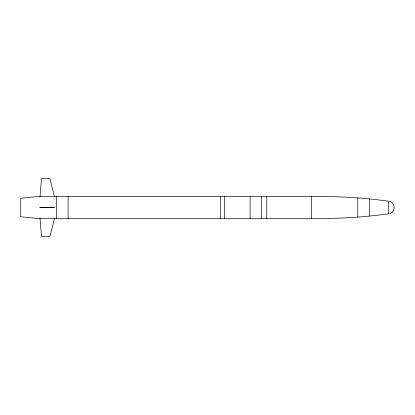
<?xml version="1.0" encoding="UTF-8"?>
<svg xmlns="http://www.w3.org/2000/svg" width="415" height="415" viewBox="0 0 415 415"><rect width="100%" height="100%" fill="white"/><g stroke="black" fill="none" stroke-linecap="round" stroke-linejoin="round"><path stroke-width="0.62" d="M39.99 196.912L41.526 178.657L49.982 178.657L54.531 196.954M54.531 218.046L49.982 236.343L41.526 236.343L39.99 218.088M389.498 213.694C395.656 212.335 395.656 202.665 389.498 201.306M39.887 207.63L54.391 207.5M39.887 207.37L54.23 207.438M369.319 198.91L369.319 216.091M357.782 197.919L357.782 217.081M311.629 196.56L311.629 218.44M266.762 196.56L266.762 218.44M261.632 196.56L261.632 218.44M250.095 196.56L250.095 218.44M224.453 196.56L224.453 218.44M220.609 196.56L220.609 218.44M68.055 196.56L68.055 218.44M56.513 196.56L56.513 218.44M388.549 213.818C366.331 216.895 343.9 218.43 321.475 218.44L37.324 218.44L20.75 216.755L20.75 198.246L37.324 196.56L321.475 196.56C343.9 196.57 366.331 198.105 388.549 201.182L388.549 213.818"/></g></svg>
